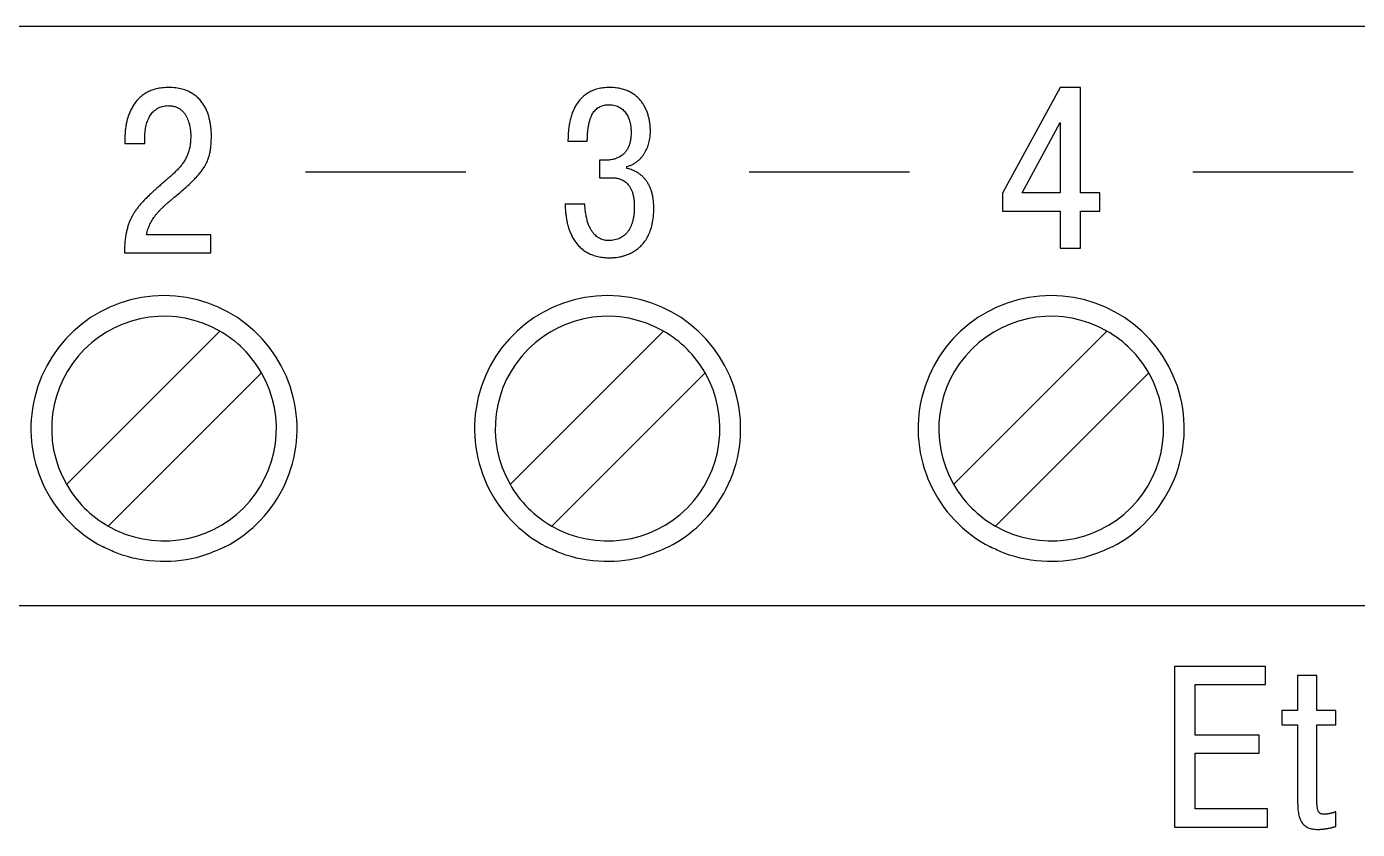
# Model space of a CAD drawing. Header units: millimetres. Extents: x 3520 to 8864, y 403 to 1747.
# Drawn here: x 5608.739 to 5611.439, y 876.674 to 878.304 of the extents above; entities that cross this region are included whole.
import ezdxf

# ---------------------------------------------------------------- set-up
doc = ezdxf.new("R2010")
doc.units = ezdxf.units.MM

msp = doc.modelspace()

# ---------------------------------------------------------------- linework, layer by layer
for p, q in [((5618.4679, 878.3036, 1518.358), (5605.8679, 878.3036, 1518.358)), ((5610.8363, 878.1799, 1518.358), (5610.7194, 877.9657, 1518.358)), ((5610.8777, 878.1799, 1518.358), (5610.8363, 878.1799, 1518.358)), ((5610.8777, 877.9662, 1518.358), (5610.8777, 878.1799, 1518.358)), ((5610.759, 877.9662, 1518.358), (5610.8363, 878.1087, 1518.358)), ((5610.8363, 878.1087, 1518.358), (5610.8363, 877.9662, 1518.358)), ((5608.9387, 878.0835, 1518.358), (5608.9385, 878.0761, 1518.358)), ((5608.9385, 878.0761, 1518.358), (5608.9385, 878.0663, 1518.358)), ((5608.979, 878.0663, 1518.358), (5608.979, 878.0803, 1518.358)), ((5609.8376, 878.0797, 1518.358), (5609.8375, 878.071, 1518.358)), ((5609.8375, 878.071, 1518.358), (5609.8767, 878.071, 1518.358)), ((5608.9385, 878.0663, 1518.358), (5608.979, 878.0663, 1518.358)), ((5609.9013, 878.0323, 1518.358), (5609.9013, 877.9969, 1518.358)), ((5609.9111, 878.0323, 1518.358), (5609.9013, 878.0323, 1518.358)), ((5609.9138, 878.0323, 1518.358), (5609.9111, 878.0323, 1518.358)), ((5609.9568, 878.0156, 1518.358), (5609.9568, 878.0193, 1518.358)), ((5609.9611, 878.0146, 1518.358), (5609.9568, 878.0156, 1518.358)), ((5609.3053, 878.009, 1518.358), (5609.6304, 878.009, 1518.358)), ((5609.9013, 877.9969, 1518.358), (5609.9246, 877.9969, 1518.358)), ((5610.2053, 878.009, 1518.358), (5610.5304, 878.009, 1518.358)), ((5611.1053, 878.009, 1518.358), (5611.4304, 878.009, 1518.358)), ((5610.7194, 877.9657, 1518.358), (5610.7194, 877.9289, 1518.358)), ((5610.8363, 877.9662, 1518.358), (5610.759, 877.9662, 1518.358)), ((5610.9168, 877.9662, 1518.358), (5610.8777, 877.9662, 1518.358)), ((5610.9168, 877.9289, 1518.358), (5610.9168, 877.9662, 1518.358)), ((5609.8715, 877.9434, 1518.358), (5609.8315, 877.9434, 1518.358)), ((5609.8726, 877.9314, 1518.358), (5609.8715, 877.9434, 1518.358)), ((5610.7194, 877.9289, 1518.358), (5610.8363, 877.9289, 1518.358)), ((5610.8363, 877.9289, 1518.358), (5610.8363, 877.854, 1518.358)), ((5610.8777, 877.9289, 1518.358), (5610.9168, 877.9289, 1518.358)), ((5610.8777, 877.854, 1518.358), (5610.8777, 877.9289, 1518.358)), ((5609.1131, 877.881, 1518.358), (5608.9823, 877.881, 1518.358)), ((5609.1131, 877.8442, 1518.358), (5609.1131, 877.881, 1518.358)), ((5608.9378, 877.8554, 1518.358), (5608.9375, 877.8442, 1518.358)), ((5610.8363, 877.854, 1518.358), (5610.8777, 877.854, 1518.358)), ((5608.9375, 877.8442, 1518.358), (5609.1131, 877.8442, 1518.358)), ((5609.131, 877.6855, 1518.358), (5608.8199, 877.3744, 1518.358)), ((5610.031, 877.6855, 1518.358), (5609.7199, 877.3744, 1518.358)), ((5610.931, 877.6855, 1518.358), (5610.6199, 877.3744, 1518.358)), ((5608.9048, 877.2896, 1518.358), (5609.2158, 877.6007, 1518.358)), ((5609.8048, 877.2896, 1518.358), (5610.1158, 877.6007, 1518.358)), ((5610.7048, 877.2896, 1518.358), (5611.0158, 877.6007, 1518.358)), ((5618.4679, 877.1276, 1518.358), (5605.8679, 877.1276, 1518.358)), ((5611.0683, 877.0048, 1518.358), (5611.0683, 876.6788, 1518.358)), ((5611.2527, 877.0048, 1518.358), (5611.0683, 877.0048, 1518.358)), ((5611.2527, 876.968, 1518.358), (5611.2527, 877.0048, 1518.358)), ((5611.1097, 876.968, 1518.358), (5611.2527, 876.968, 1518.358)), ((5611.1097, 876.8656, 1518.358), (5611.1097, 876.968, 1518.358)), ((5611.3179, 876.9862, 1518.358), (5611.3179, 876.9154, 1518.358)), ((5611.357, 876.9862, 1518.358), (5611.3179, 876.9862, 1518.358)), ((5611.357, 876.9154, 1518.358), (5611.357, 876.9862, 1518.358)), ((5611.3179, 876.9154, 1518.358), (5611.2857, 876.9154, 1518.358)), ((5611.2857, 876.9154, 1518.358), (5611.2857, 876.8865, 1518.358)), ((5611.3956, 876.9154, 1518.358), (5611.357, 876.9154, 1518.358)), ((5611.3956, 876.8865, 1518.358), (5611.3956, 876.9154, 1518.358)), ((5611.2857, 876.8865, 1518.358), (5611.3179, 876.8865, 1518.358)), ((5611.3179, 876.8865, 1518.358), (5611.3179, 876.7305, 1518.358)), ((5611.357, 876.8865, 1518.358), (5611.3956, 876.8865, 1518.358)), ((5611.357, 876.7361, 1518.358), (5611.357, 876.8865, 1518.358)), ((5611.2397, 876.8656, 1518.358), (5611.1097, 876.8656, 1518.358)), ((5611.2397, 876.8288, 1518.358), (5611.2397, 876.8656, 1518.358)), ((5611.1097, 876.8288, 1518.358), (5611.2397, 876.8288, 1518.358)), ((5611.1097, 876.7156, 1518.358), (5611.1097, 876.8288, 1518.358)), ((5611.357, 876.7316, 1518.358), (5611.357, 876.7361, 1518.358)), ((5611.2569, 876.7156, 1518.358), (5611.1097, 876.7156, 1518.358)), ((5611.2569, 876.6788, 1518.358), (5611.2569, 876.7156, 1518.358)), ((5611.3956, 876.6802, 1518.358), (5611.3956, 876.71, 1518.358)), ((5611.0683, 876.6788, 1518.358), (5611.2569, 876.6788, 1518.358)), ((5611.3937, 876.6796, 1518.358), (5611.3956, 876.6802, 1518.358))]:
    msp.add_line(p, q)
for centre, radius, start, end in [((5609.0179, 877.4876, 1518.358), 0.27, 297.266, 242.734), ((5609.9179, 877.4876, 1518.358), 0.27, 297.266, 242.734), ((5610.8179, 877.4876, 1518.358), 0.27, 297.266, 242.734), ((5609.0179, 877.4876, 1518.358), 0.228, 60.2575, 209.7425), ((5609.9179, 877.4876, 1518.358), 0.228, 60.2575, 209.7425), ((5610.8179, 877.4876, 1518.358), 0.228, 60.2575, 209.7425), ((5609.0179, 877.4876, 1518.358), 0.228, 29.7425, 60.2575), ((5609.9179, 877.4876, 1518.358), 0.228, 29.7425, 60.2575), ((5610.8179, 877.4876, 1518.358), 0.228, 29.7425, 60.2575), ((5609.0179, 877.4876, 1518.358), 0.228, 240.2575, 29.7425), ((5609.9179, 877.4876, 1518.358), 0.228, 240.2575, 29.7425), ((5610.8179, 877.4876, 1518.358), 0.228, 240.2575, 29.7425), ((5609.0179, 877.4876, 1518.358), 0.228, 209.7425, 240.2575), ((5609.9179, 877.4876, 1518.358), 0.228, 209.7425, 240.2575), ((5610.8179, 877.4876, 1518.358), 0.228, 209.7425, 240.2575)]:
    msp.add_arc(centre, radius, start, end)
for points in [[(5608.9823, 877.881, 1518.358), (5608.9836, 877.8867, 1518.358), (5608.9852, 877.8922, 1518.358), (5608.9871, 877.8974, 1518.358), (5608.9893, 877.9024, 1518.358), (5608.9919, 877.9073, 1518.358), (5608.9946, 877.9119, 1518.358), (5608.9976, 877.9164, 1518.358), (5609.0008, 877.9208, 1518.358), (5609.0043, 877.925, 1518.358), (5609.0079, 877.9291, 1518.358), (5609.0118, 877.9331, 1518.358), (5609.0157, 877.937, 1518.358), (5609.0199, 877.9409, 1518.358), (5609.0241, 877.9447, 1518.358), (5609.0285, 877.9484, 1518.358), (5609.033, 877.9522, 1518.358), (5609.0445, 877.9619, 1518.358), (5609.055, 877.9708, 1518.358), (5609.0644, 877.9792, 1518.358), (5609.0728, 877.987, 1518.358), (5609.0803, 877.9945, 1518.358), (5609.0869, 878.0017, 1518.358), (5609.0927, 878.0087, 1518.358), (5609.0976, 878.0157, 1518.358), (5609.1019, 878.0226, 1518.358), (5609.1054, 878.0297, 1518.358), (5609.1082, 878.0371, 1518.358), (5609.1104, 878.0448, 1518.358), (5609.1121, 878.053, 1518.358), (5609.1132, 878.0617, 1518.358), (5609.1138, 878.0711, 1518.358), (5609.114, 878.0812, 1518.358), (5609.114, 878.0864, 1518.358), (5609.1137, 878.0927, 1518.358), (5609.113, 878.0996, 1518.358), (5609.1119, 878.1072, 1518.358), (5609.1103, 878.1152, 1518.358), (5609.108, 878.1235, 1518.358), (5609.105, 878.1318, 1518.358), (5609.1011, 878.14, 1518.358), (5609.0963, 878.1479, 1518.358), (5609.0905, 878.1553, 1518.358), (5609.0834, 878.1621, 1518.358), (5609.0752, 878.168, 1518.358), (5609.0655, 878.173, 1518.358), (5609.0544, 878.1767, 1518.358), (5609.0418, 878.1791, 1518.358), (5609.0274, 878.1799, 1518.358), (5609.0141, 878.1792, 1518.358), (5609.0021, 878.177, 1518.358), (5608.9914, 878.1736, 1518.358), (5608.9819, 878.1691, 1518.358), (5608.9736, 878.1635, 1518.358), (5608.9663, 878.1571, 1518.358), (5608.9601, 878.15, 1518.358), (5608.9548, 878.1423, 1518.358), (5608.9505, 878.1342, 1518.358), (5608.9469, 878.1257, 1518.358), (5608.944, 878.1171, 1518.358), (5608.9418, 878.1084, 1518.358), (5608.9403, 878.0998, 1518.358), (5608.9392, 878.0915, 1518.358), (5608.9387, 878.0835, 1518.358)], [(5609.9568, 878.0193, 1518.358), (5609.9627, 878.0213, 1518.358), (5609.9682, 878.0237, 1518.358), (5609.9733, 878.0267, 1518.358), (5609.978, 878.03, 1518.358), (5609.9823, 878.0337, 1518.358), (5609.9863, 878.0378, 1518.358), (5609.9898, 878.0422, 1518.358), (5609.993, 878.0469, 1518.358), (5609.9958, 878.0518, 1518.358), (5609.9982, 878.0569, 1518.358), (5610.0002, 878.0622, 1518.358), (5610.0018, 878.0677, 1518.358), (5610.0031, 878.0733, 1518.358), (5610.004, 878.079, 1518.358), (5610.0045, 878.0847, 1518.358), (5610.0047, 878.0905, 1518.358), (5610.0045, 878.0987, 1518.358), (5610.0037, 878.1068, 1518.358), (5610.0024, 878.1148, 1518.358), (5610.0005, 878.1227, 1518.358), (5609.998, 878.1304, 1518.358), (5609.9948, 878.1378, 1518.358), (5609.991, 878.1449, 1518.358), (5609.9865, 878.1515, 1518.358), (5609.9813, 878.1575, 1518.358), (5609.9753, 878.163, 1518.358), (5609.9685, 878.1679, 1518.358), (5609.9609, 878.172, 1518.358), (5609.9525, 878.1754, 1518.358), (5609.9432, 878.1779, 1518.358), (5609.933, 878.1794, 1518.358), (5609.9218, 878.1799, 1518.358), (5609.9092, 878.1792, 1518.358), (5609.8979, 878.1771, 1518.358), (5609.8877, 878.1738, 1518.358), (5609.8787, 878.1693, 1518.358), (5609.8709, 878.1638, 1518.358), (5609.864, 878.1575, 1518.358), (5609.858, 878.1503, 1518.358), (5609.853, 878.1426, 1518.358), (5609.8488, 878.1342, 1518.358), (5609.8454, 878.1255, 1518.358), (5609.8427, 878.1164, 1518.358), (5609.8406, 878.1072, 1518.358), (5609.8391, 878.0979, 1518.358), (5609.8381, 878.0887, 1518.358), (5609.8376, 878.0797, 1518.358)], [(5608.979, 878.0803, 1518.358), (5608.9792, 878.0861, 1518.358), (5608.9797, 878.0919, 1518.358), (5608.9805, 878.0976, 1518.358), (5608.9817, 878.1032, 1518.358), (5608.9833, 878.1086, 1518.358), (5608.9852, 878.1139, 1518.358), (5608.9875, 878.1188, 1518.358), (5608.9901, 878.1234, 1518.358), (5608.9932, 878.1276, 1518.358), (5608.9966, 878.1315, 1518.358), (5609.0005, 878.1348, 1518.358), (5609.0047, 878.1377, 1518.358), (5609.0094, 878.14, 1518.358), (5609.0145, 878.1417, 1518.358), (5609.0201, 878.1428, 1518.358), (5609.026, 878.1431, 1518.358), (5609.0335, 878.1426, 1518.358), (5609.0401, 878.1411, 1518.358), (5609.0459, 878.1388, 1518.358), (5609.0509, 878.1357, 1518.358), (5609.0553, 878.132, 1518.358), (5609.059, 878.1278, 1518.358), (5609.0622, 878.1232, 1518.358), (5609.0648, 878.1182, 1518.358), (5609.0669, 878.1131, 1518.358), (5609.0686, 878.1078, 1518.358), (5609.0699, 878.1026, 1518.358), (5609.0708, 878.0976, 1518.358), (5609.0715, 878.0927, 1518.358), (5609.0719, 878.0882, 1518.358), (5609.0721, 878.0842, 1518.358), (5609.0721, 878.0807, 1518.358), (5609.0717, 878.0701, 1518.358), (5609.0704, 878.0605, 1518.358), (5609.0684, 878.0516, 1518.358), (5609.0656, 878.0435, 1518.358), (5609.0622, 878.036, 1518.358), (5609.058, 878.029, 1518.358), (5609.0533, 878.0223, 1518.358), (5609.048, 878.0161, 1518.358), (5609.0422, 878.01, 1518.358), (5609.036, 878.004, 1518.358), (5609.0293, 877.998, 1518.358), (5609.0222, 877.9919, 1518.358), (5609.0148, 877.9855, 1518.358), (5609.0072, 877.9789, 1518.358), (5608.9992, 877.9719, 1518.358), (5608.9911, 877.9643, 1518.358), (5608.9846, 877.958, 1518.358), (5608.9785, 877.9518, 1518.358), (5608.9729, 877.9458, 1518.358), (5608.9677, 877.9398, 1518.358), (5608.9629, 877.9337, 1518.358), (5608.9585, 877.9276, 1518.358), (5608.9546, 877.9213, 1518.358), (5608.9511, 877.9147, 1518.358), (5608.948, 877.9078, 1518.358), (5608.9453, 877.9005, 1518.358), (5608.943, 877.8927, 1518.358), (5608.9411, 877.8844, 1518.358), (5608.9396, 877.8755, 1518.358), (5608.9385, 877.8658, 1518.358), (5608.9378, 877.8554, 1518.358)], [(5609.8767, 878.071, 1518.358), (5609.877, 878.081, 1518.358), (5609.8776, 878.0902, 1518.358), (5609.8786, 878.0985, 1518.358), (5609.88, 878.1061, 1518.358), (5609.8817, 878.1129, 1518.358), (5609.8838, 878.1189, 1518.358), (5609.8862, 878.1243, 1518.358), (5609.8888, 878.1289, 1518.358), (5609.8919, 878.1329, 1518.358), (5609.8952, 878.1363, 1518.358), (5609.8988, 878.1391, 1518.358), (5609.9027, 878.1413, 1518.358), (5609.9069, 878.1429, 1518.358), (5609.9113, 878.1441, 1518.358), (5609.916, 878.1448, 1518.358), (5609.9209, 878.145, 1518.358), (5609.9272, 878.1446, 1518.358), (5609.9329, 878.1436, 1518.358), (5609.938, 878.1419, 1518.358), (5609.9426, 878.1396, 1518.358), (5609.9468, 878.1368, 1518.358), (5609.9504, 878.1335, 1518.358), (5609.9536, 878.1299, 1518.358), (5609.9564, 878.1259, 1518.358), (5609.9587, 878.1216, 1518.358), (5609.9607, 878.1171, 1518.358), (5609.9623, 878.1124, 1518.358), (5609.9636, 878.1077, 1518.358), (5609.9645, 878.1028, 1518.358), (5609.9651, 878.098, 1518.358), (5609.9655, 878.0933, 1518.358), (5609.9656, 878.0887, 1518.358), (5609.9651, 878.0788, 1518.358), (5609.9638, 878.0702, 1518.358), (5609.9616, 878.0627, 1518.358), (5609.9588, 878.0563, 1518.358), (5609.9554, 878.0508, 1518.358), (5609.9516, 878.0463, 1518.358), (5609.9474, 878.0425, 1518.358), (5609.9429, 878.0395, 1518.358), (5609.9383, 878.0372, 1518.358), (5609.9337, 878.0354, 1518.358), (5609.9291, 878.0341, 1518.358), (5609.9248, 878.0333, 1518.358), (5609.9207, 878.0327, 1518.358), (5609.917, 878.0324, 1518.358), (5609.9138, 878.0323, 1518.358)], [(5609.8315, 877.9434, 1518.358), (5609.832, 877.9337, 1518.358), (5609.8329, 877.924, 1518.358), (5609.8343, 877.9143, 1518.358), (5609.8362, 877.9047, 1518.358), (5609.8388, 877.8954, 1518.358), (5609.8419, 877.8863, 1518.358), (5609.8459, 877.8777, 1518.358), (5609.8505, 877.8696, 1518.358), (5609.8561, 877.8621, 1518.358), (5609.8624, 877.8553, 1518.358), (5609.8698, 877.8493, 1518.358), (5609.8781, 877.8442, 1518.358), (5609.8874, 877.84, 1518.358), (5609.8979, 877.8369, 1518.358), (5609.9095, 877.835, 1518.358), (5609.9223, 877.8343, 1518.358), (5609.9255, 877.8344, 1518.358), (5609.93, 877.8346, 1518.358), (5609.9356, 877.8352, 1518.358), (5609.942, 877.8362, 1518.358), (5609.949, 877.8379, 1518.358), (5609.9565, 877.8402, 1518.358), (5609.9643, 877.8435, 1518.358), (5609.9721, 877.8478, 1518.358), (5609.9797, 877.8532, 1518.358), (5609.987, 877.8599, 1518.358), (5609.9937, 877.868, 1518.358), (5609.9996, 877.8778, 1518.358), (5610.0046, 877.8892, 1518.358), (5610.0084, 877.9024, 1518.358), (5610.0109, 877.9176, 1518.358), (5610.0117, 877.935, 1518.358), (5610.0113, 877.9454, 1518.358), (5610.0103, 877.9548, 1518.358), (5610.0086, 877.9635, 1518.358), (5610.0063, 877.9713, 1518.358), (5610.0035, 877.9784, 1518.358), (5610.0002, 877.9847, 1518.358), (5609.9966, 877.9904, 1518.358), (5609.9926, 877.9954, 1518.358), (5609.9884, 877.9997, 1518.358), (5609.984, 878.0034, 1518.358), (5609.9794, 878.0066, 1518.358), (5609.9748, 878.0093, 1518.358), (5609.9702, 878.0115, 1518.358), (5609.9656, 878.0132, 1518.358), (5609.9611, 878.0146, 1518.358)], [(5609.9246, 877.9969, 1518.358), (5609.9279, 877.9968, 1518.358), (5609.9315, 877.9966, 1518.358), (5609.9353, 877.9961, 1518.358), (5609.9391, 877.9953, 1518.358), (5609.9431, 877.9942, 1518.358), (5609.9471, 877.9926, 1518.358), (5609.9509, 877.9905, 1518.358), (5609.9547, 877.9878, 1518.358), (5609.9582, 877.9845, 1518.358), (5609.9615, 877.9805, 1518.358), (5609.9645, 877.9758, 1518.358), (5609.9671, 877.9702, 1518.358), (5609.9692, 877.9637, 1518.358), (5609.9708, 877.9563, 1518.358), (5609.9718, 877.9478, 1518.358), (5609.9721, 877.9382, 1518.358), (5609.9719, 877.9304, 1518.358), (5609.9713, 877.923, 1518.358), (5609.9703, 877.916, 1518.358), (5609.9689, 877.9094, 1518.358), (5609.9671, 877.9033, 1518.358), (5609.9648, 877.8976, 1518.358), (5609.9622, 877.8924, 1518.358), (5609.9591, 877.8877, 1518.358), (5609.9557, 877.8835, 1518.358), (5609.9518, 877.8798, 1518.358), (5609.9476, 877.8767, 1518.358), (5609.9429, 877.8741, 1518.358), (5609.9378, 877.872, 1518.358), (5609.9322, 877.8705, 1518.358), (5609.9263, 877.8696, 1518.358), (5609.92, 877.8693, 1518.358), (5609.9172, 877.8694, 1518.358), (5609.914, 877.8697, 1518.358), (5609.9107, 877.8704, 1518.358), (5609.907, 877.8714, 1518.358), (5609.9033, 877.8729, 1518.358), (5609.8995, 877.8749, 1518.358), (5609.8957, 877.8776, 1518.358), (5609.8919, 877.881, 1518.358), (5609.8883, 877.8852, 1518.358), (5609.8848, 877.8902, 1518.358), (5609.8816, 877.8962, 1518.358), (5609.8787, 877.9033, 1518.358), (5609.8762, 877.9114, 1518.358), (5609.8741, 877.9208, 1518.358), (5609.8726, 877.9314, 1518.358)], [(5611.3179, 876.7305, 1518.358), (5611.318, 876.7236, 1518.358), (5611.3183, 876.7171, 1518.358), (5611.319, 876.7111, 1518.358), (5611.3199, 876.7056, 1518.358), (5611.3211, 876.7005, 1518.358), (5611.3226, 876.6959, 1518.358), (5611.3245, 876.6917, 1518.358), (5611.3266, 876.688, 1518.358), (5611.3292, 876.6847, 1518.358), (5611.3322, 876.6818, 1518.358), (5611.3355, 876.6795, 1518.358), (5611.3393, 876.6775, 1518.358), (5611.3435, 876.676, 1518.358), (5611.3481, 876.6749, 1518.358), (5611.3532, 876.6743, 1518.358), (5611.3588, 876.6741, 1518.358), (5611.3611, 876.6741, 1518.358), (5611.3635, 876.6742, 1518.358), (5611.3659, 876.6743, 1518.358), (5611.3683, 876.6746, 1518.358), (5611.3707, 876.6748, 1518.358), (5611.3731, 876.6751, 1518.358), (5611.3755, 876.6755, 1518.358), (5611.3779, 876.6759, 1518.358), (5611.3803, 876.6763, 1518.358), (5611.3827, 876.6768, 1518.358), (5611.385, 876.6773, 1518.358), (5611.3873, 876.6778, 1518.358), (5611.3895, 876.6784, 1518.358), (5611.3916, 876.679, 1518.358), (5611.3937, 876.6796, 1518.358)], [(5611.3956, 876.71, 1518.358), (5611.3942, 876.7094, 1518.358), (5611.3927, 876.7088, 1518.358), (5611.3912, 876.7083, 1518.358), (5611.3897, 876.7078, 1518.358), (5611.3881, 876.7073, 1518.358), (5611.3865, 876.7069, 1518.358), (5611.385, 876.7066, 1518.358), (5611.3833, 876.7062, 1518.358), (5611.3818, 876.7059, 1518.358), (5611.3802, 876.7056, 1518.358), (5611.3786, 876.7054, 1518.358), (5611.3771, 876.7052, 1518.358), (5611.3756, 876.7051, 1518.358), (5611.3741, 876.705, 1518.358), (5611.3728, 876.7049, 1518.358), (5611.3714, 876.7049, 1518.358), (5611.3693, 876.705, 1518.358), (5611.3674, 876.7052, 1518.358), (5611.3658, 876.7056, 1518.358), (5611.3642, 876.7062, 1518.358), (5611.3629, 876.7071, 1518.358), (5611.3617, 876.7081, 1518.358), (5611.3607, 876.7094, 1518.358), (5611.3598, 876.7111, 1518.358), (5611.3591, 876.713, 1518.358), (5611.3585, 876.7152, 1518.358), (5611.358, 876.7177, 1518.358), (5611.3576, 876.7206, 1518.358), (5611.3573, 876.7239, 1518.358), (5611.3571, 876.7275, 1518.358), (5611.357, 876.7316, 1518.358)]]:
    msp.add_spline(points, degree=3)
for points in [[(5609.1416, 877.2476, 1518.358), (5609.1258, 877.2405, 1518.358), (5609.0845, 877.2221, 1518.358), (5609.0085, 877.2134, 1518.358), (5608.9401, 877.2259, 1518.358), (5608.9036, 877.2431, 1518.358), (5608.8942, 877.2476, 1518.358)], [(5610.0416, 877.2476, 1518.358), (5610.0258, 877.2405, 1518.358), (5609.9845, 877.2221, 1518.358), (5609.9085, 877.2134, 1518.358), (5609.8401, 877.2259, 1518.358), (5609.8036, 877.2431, 1518.358), (5609.7942, 877.2476, 1518.358)], [(5610.9416, 877.2476, 1518.358), (5610.9258, 877.2405, 1518.358), (5610.8845, 877.2221, 1518.358), (5610.8085, 877.2134, 1518.358), (5610.7401, 877.2259, 1518.358), (5610.7036, 877.2431, 1518.358), (5610.6942, 877.2476, 1518.358)]]:
    msp.add_open_spline(points, degree=3, knots=[0, 0, 0, 0, 0.2011524, 0.5287637, 0.877649, 1, 1, 1, 1])

doc.saveas('drawing.dxf')
